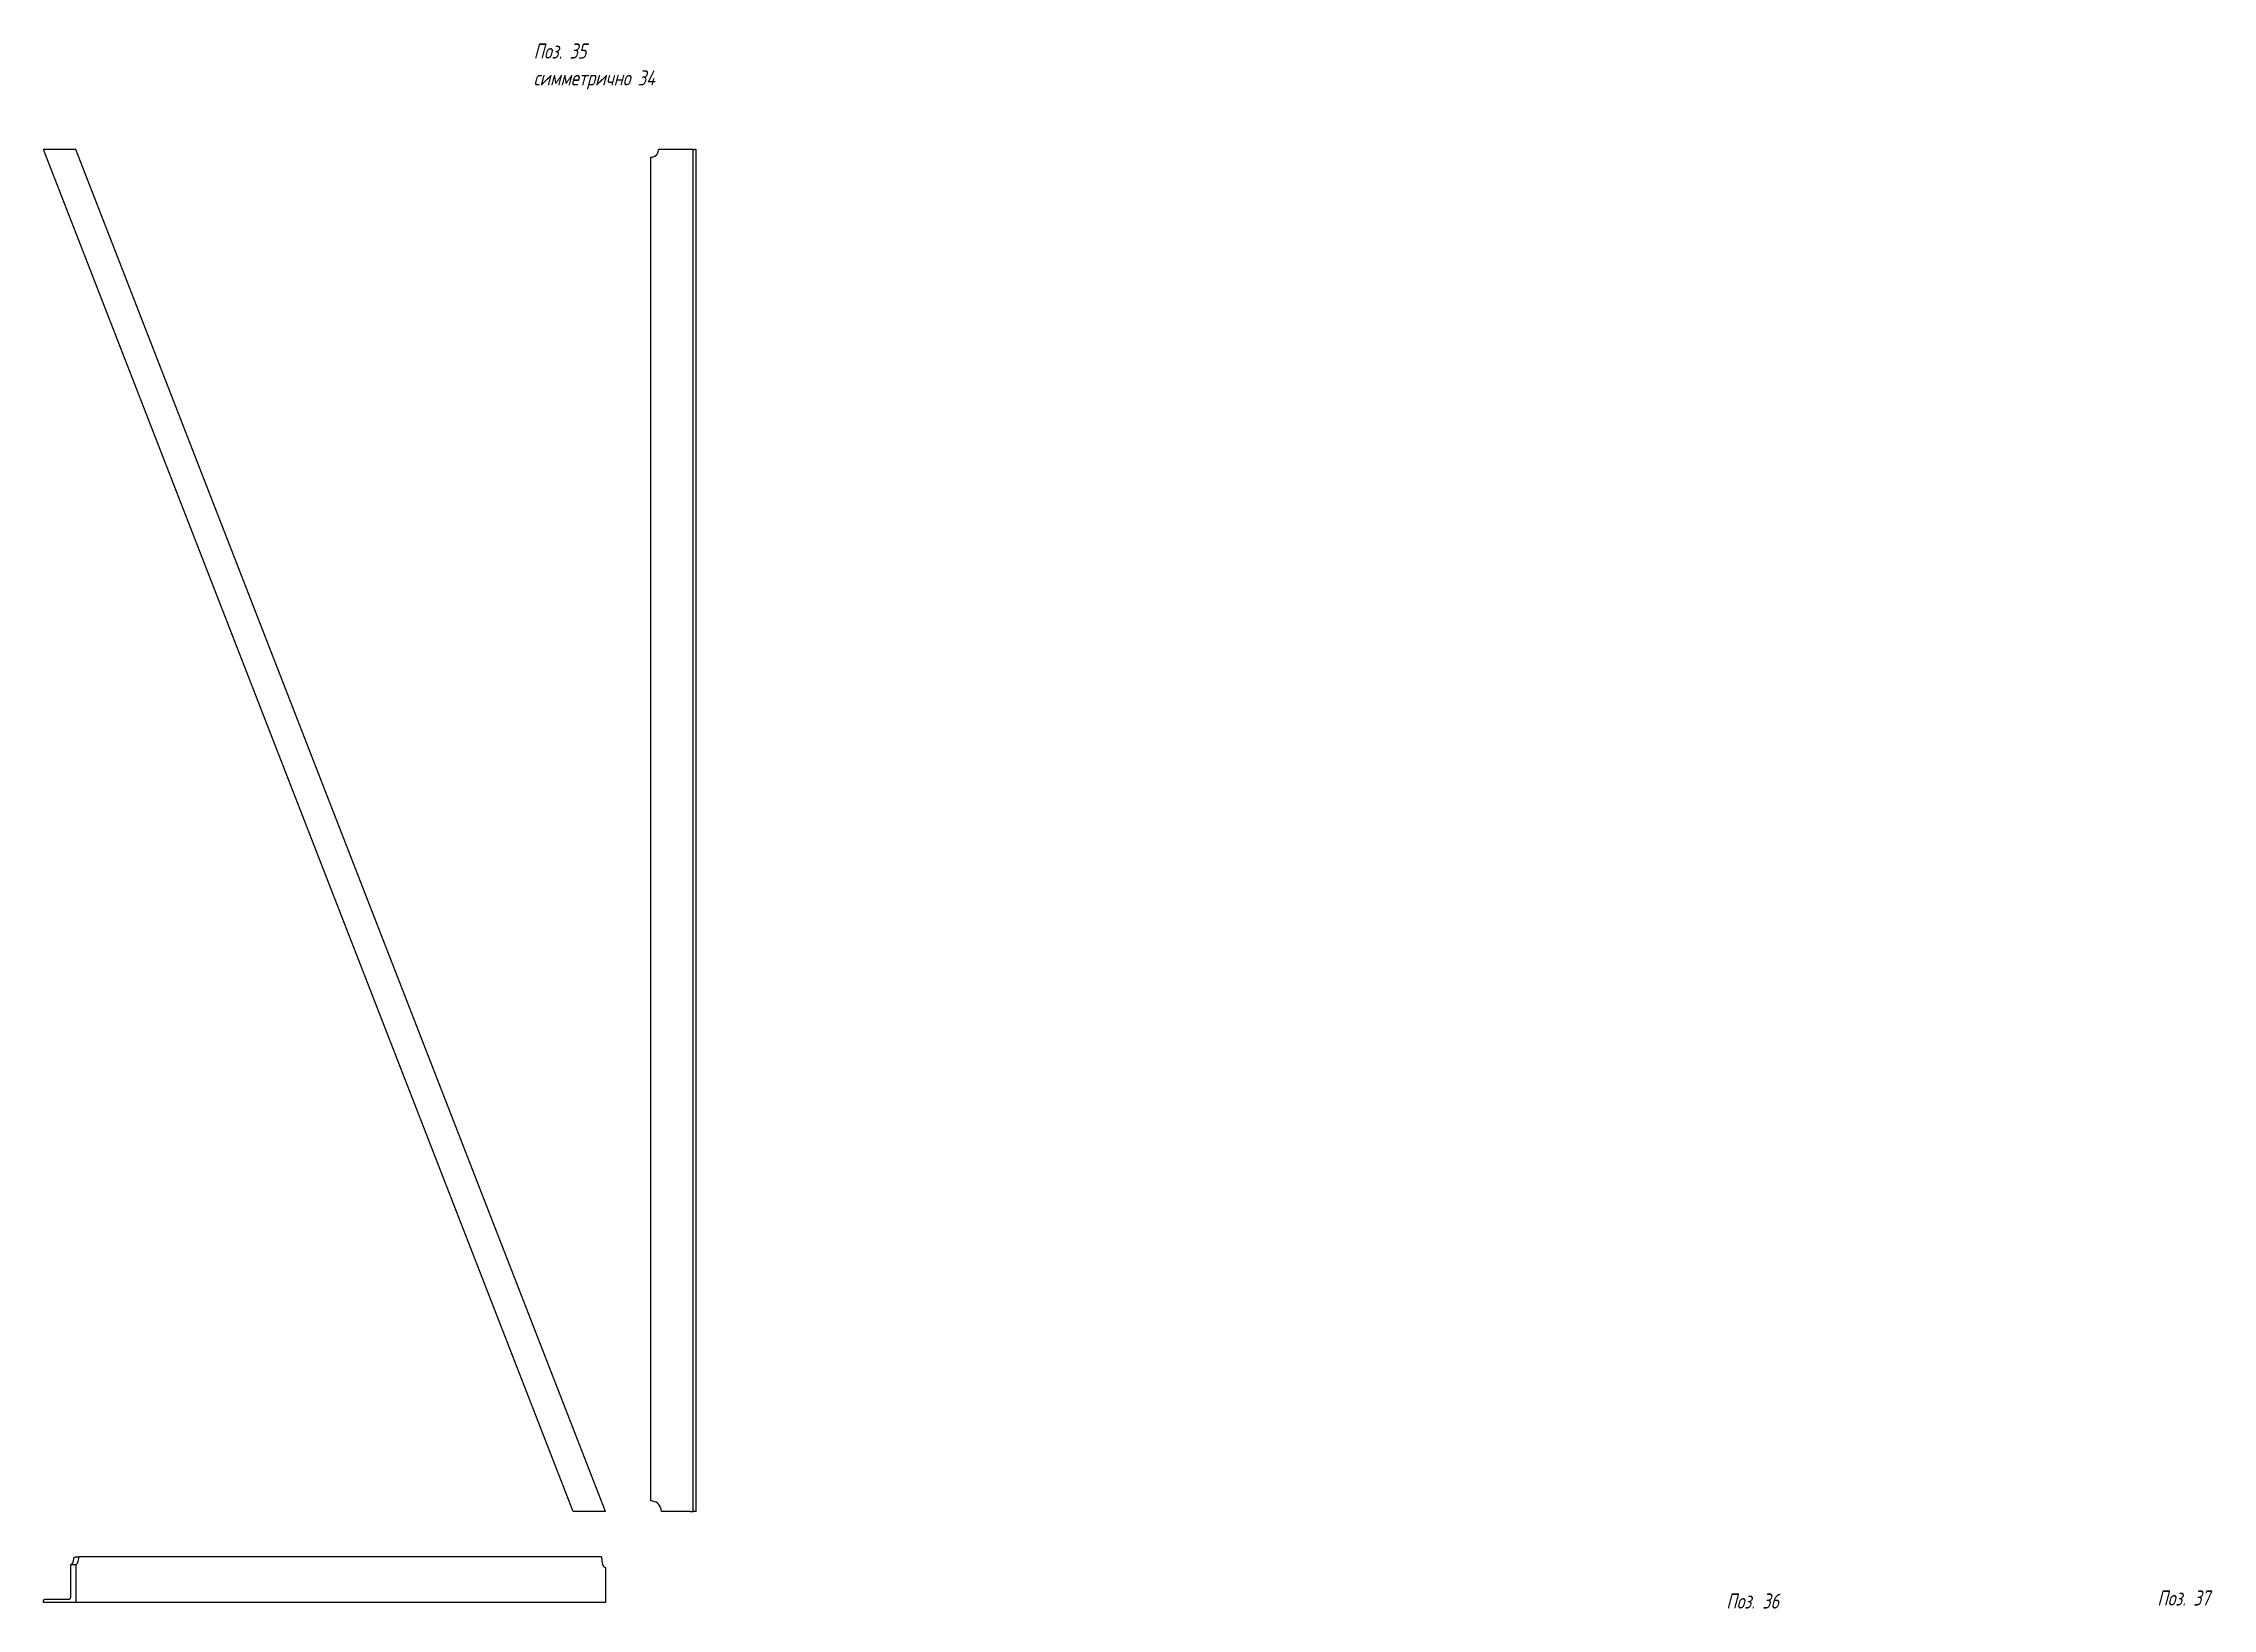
# Model space of a CAD drawing. Header units: millimetres. Extents: x 0 to 6300, y -537 to 1019.
# Drawn here: x 2176 to 2892, y 502 to 1019 of the extents above; entities that cross this region are included whole.
import ezdxf

# ---------------------------------------------------------------- set-up
doc = ezdxf.new("R2010")
doc.units = ezdxf.units.MM
doc.styles.add('KTEXTSTYLE', font='GOST_AU.SHX', dxfattribs={"width": 0.96, "height": 5})

msp = doc.modelspace()

# ---------------------------------------------------------------- linework, layer by layer
at = {"color": 3}
for p, q in [((2350.5987, 534.3194), (2175.5987, 984.3194)), ((2186.3283, 984.3194), (2175.5987, 984.3194)), ((2361.3283, 534.3194), (2186.3283, 984.3194)), ((2389.3283, 984.3194), (2378.8283, 984.3194)), ((2390.3283, 984.3194), (2389.3283, 984.3194)), ((2390.3283, 984.3194), (2390.8283, 984.3194)), ((2390.3283, 534.3194), (2390.3283, 984.3194)), ((2391.3283, 984.3194), (2390.8283, 984.3194)), ((2391.3283, 534.3194), (2391.3283, 984.3194)), ((2376.3283, 537.8194), (2376.3283, 981.8194)), ((2361.3283, 534.3194), (2350.5987, 534.3194)), ((2389.3283, 534.3194), (2379.8283, 534.3194)), ((2389.3283, 534.3194), (2390.3283, 534.3194)), ((2390.8283, 534.3194), (2390.3283, 534.3194)), ((2391.3283, 534.3194), (2390.8283, 534.3194)), ((2184.7189, 506.3183), (2184.7189, 516.8183)), ((2184.7189, 516.8183), (2186.3283, 516.8183)), ((2186.2276, 519.3183), (2187.3005, 519.3183)), ((2186.3283, 516.8183), (2186.3283, 504.3183)), ((2359.9672, 519.3183), (2187.3005, 519.3183)), ((2361.3283, 515.8183), (2361.3283, 504.3183)), ((2175.5987, 504.3183), (2175.5987, 504.8183)), ((2186.3283, 504.3183), (2175.5987, 504.3183)), ((2176.1352, 505.3183), (2183.6459, 505.3183)), ((2361.3283, 504.3183), (2186.3283, 504.3183))]:
    msp.add_line(p, q, dxfattribs=at)
for centre, radius, start, end in [((2376.3283, 984.3194), 2.5, 281.536959, 0), ((2376.3283, 984.3194), 2.5, 270, 281.536959), ((2376.3283, 534.3194), 3.5, 81.7867893, 90), ((2376.3283, 534.3194), 3.5, 0, 81.7867893)]:
    msp.add_arc(centre, radius, start, end, dxfattribs=at)
for centre, major_axis, ratio, start_param, end_param in [((2184.7189, 519.3183), (0, 2.5), 0.38888889, 3.14159265, 4.51103106), ((2186.3283, 519.3183), (0, 2.5), 0.38888889, 3.14159265, 4.71238898), ((2361.3283, 519.3183), (0, 3.5), 0.38888889, 1.57079633, 3.14159265), ((2176.1352, 504.8183), (-0.5365, 0), 0.93200467, 4.71238898, 6.28318531), ((2183.6459, 506.3183), (-1.073, 0), 0.93200467, 1.57079633, 3.14159265)]:
    msp.add_ellipse(centre, major_axis=major_axis, ratio=ratio, start_param=start_param, end_param=end_param, dxfattribs=at)
msp.add_open_spline([(2185.6715, 518.8183), (2185.6745, 518.8566), (2185.6862, 518.9165), (2185.7111, 518.9822), (2185.7282, 519.0175), (2185.7466, 519.0513), (2185.7767, 519.0975), (2185.8225, 519.1508), (2185.8788, 519.2012), (2185.956, 519.2535), (2186.0377, 519.2888), (2186.1338, 519.3128), (2186.1897, 519.3183), (2186.2276, 519.3183)], degree=3, knots=[0, 0, 0, 0, 1.96384135, 3.14124268, 3.63681669, 3.98252107, 5.11183416, 6.42461929, 7.58778359, 8.95622263, 11.15844345, 12.09730002, 14, 14, 14, 14], dxfattribs=at)

# ---------------------------------------------------------------- texts
at = {"color": 7, "char_height": 2.5, "attachment_point": 1, "style": 'KTEXTSTYLE'}
for s, insert in [('\\H3.5;\\W0.965;\\Q15;\\Q15;\\H5.00;Поз. 35', (2337.5812, 1019.4032)), ('\\H3.5;\\W0.965;\\Q15;\\Q15;\\H5.00;симметрично 34', (2337.5812, 1010.5203)), ('\\H3.5;\\W0.965;\\Q15;\\Q15;\\H5.00;Поз. 36', (2731.6446, 507.2423)), ('\\H3.5;\\W0.965;\\Q15;\\Q15;\\H5.00;Поз. 37', (2874.055, 508.2423))]:
    msp.add_mtext(s, dxfattribs=dict(at, insert=insert))

doc.saveas('drawing.dxf')
